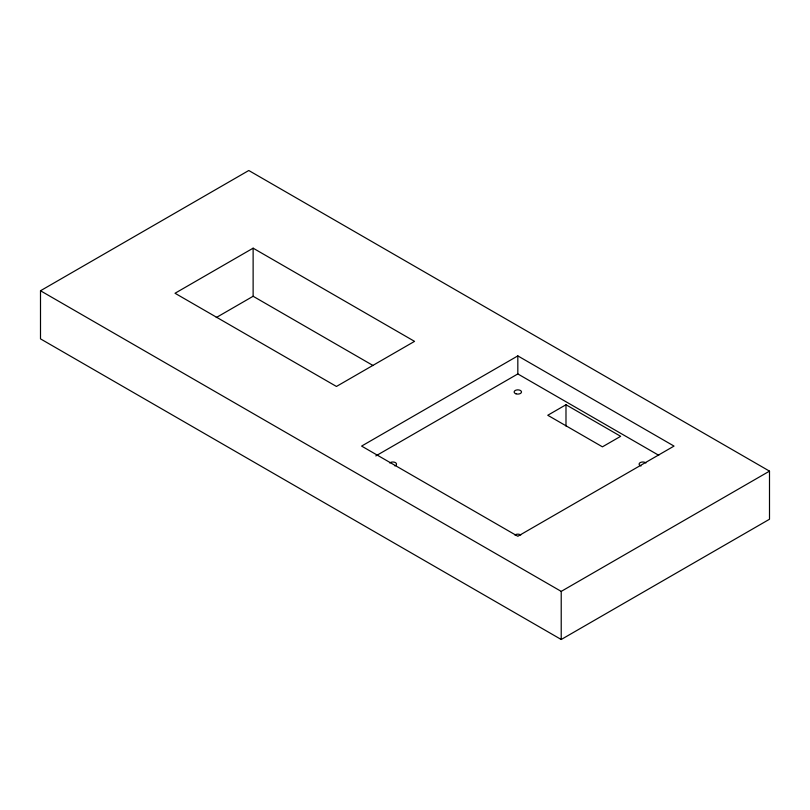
<?xml version="1.0" encoding="UTF-8"?>
<svg xmlns="http://www.w3.org/2000/svg" width="810" height="810" viewBox="0 0 810 810"><rect width="100%" height="100%" fill="white"/><g stroke="black" fill="none" stroke-linecap="round" stroke-linejoin="round"><path stroke-width="1.21" d="M40.5 290.76L248.781 170.505L769.5 471.136L769.5 519.24L561.219 639.495L40.5 338.863L40.5 290.76L561.219 591.391L769.5 471.136M253.125 248.174L175.021 293.26L336.444 386.461L414.548 341.364L253.125 248.174L253.125 296.268L373.096 365.543M216.24 317.571L253.125 296.268M517.823 355.894L361.604 446.087L517.823 536.271L674.031 446.087L517.823 355.894L517.823 373.936L375.81 455.929M565.987 404.747L547.762 415.267L602.438 446.837L620.663 436.317L565.987 404.747L565.987 426.04M517.823 373.936L658.743 455.291M561.219 591.391L561.219 639.495M641.024 465.993A3.685 2.126 0 0 1 640.102 462.672A3.685 2.126 0 0 1 645.894 462.976M514.876 535.005A3.685 2.126 0 0 1 520.769 535.005M389.752 462.976A3.685 2.126 0 0 1 395.452 462.621A3.685 2.126 0 0 1 394.845 465.912M515.98 393.812A3.685 2.126 0 0 0 521.508 391.969A3.685 2.126 0 0 0 515.98 390.136A3.685 2.126 0 0 0 515.98 393.812"/></g></svg>
